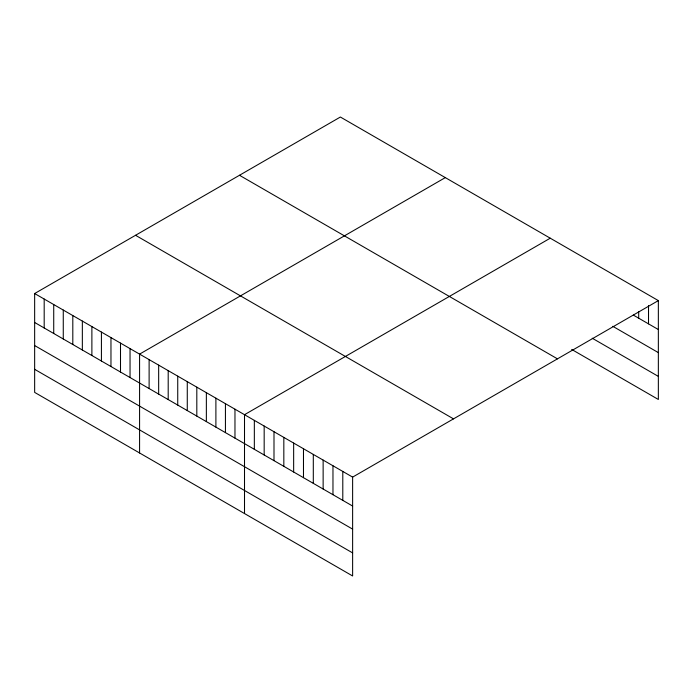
<?xml version="1.0" encoding="UTF-8"?>
<svg xmlns="http://www.w3.org/2000/svg" width="693" height="693" viewBox="0 0 693 693"><rect width="100%" height="100%" fill="white"/><g stroke="black" fill="none" stroke-linecap="round" stroke-linejoin="round"><path stroke-width="1.04" d="M34.65 293.537L352.624 477.113L352.624 575.97L34.65 392.394L34.65 293.537L340.376 117.03L658.35 300.606L658.35 399.463L571.682 349.428M445.313 177.607L139.579 354.123L139.579 452.971M550.242 238.193L244.508 414.7L244.508 513.556M352.624 477.113L658.35 300.606M633.333 315.098L658.35 329.539M612.785 326.308L658.35 352.616M592.229 338.219L658.35 376.386M239.492 175.277L557.458 358.853M135.542 235.291L453.508 418.867M34.65 322.47L352.624 506.046M34.65 345.547L352.624 529.123M34.65 369.317L352.624 552.901M648.518 305.648L648.518 323.865M638.695 311.763L638.695 318.191M342.792 471.439L342.792 500.372M332.969 465.765L332.969 494.698M323.137 460.091L323.137 489.024M313.305 454.417L313.305 483.35M303.482 448.743L303.482 477.676M293.65 443.07L293.65 472.002M283.827 437.396L283.827 466.328M273.995 431.722L273.995 460.654M264.172 426.048L264.172 454.98M254.34 420.374L254.34 449.307M234.97 409.191L234.97 438.123M225.433 403.69L225.433 432.623M215.895 398.18L215.895 427.113M206.358 392.671L206.358 421.604M196.812 387.162L196.812 416.095M187.275 381.652L187.275 410.585M177.737 376.152L177.737 405.084M168.2 370.642L168.2 399.575M158.662 365.133L158.662 394.066M149.116 359.624L149.116 388.556M130.041 348.614L130.041 377.546M120.504 343.104L120.504 372.037M110.967 337.595L110.967 366.528M101.421 332.086L101.421 361.018M91.883 326.585L91.883 355.518M82.346 321.076L82.346 350.008M72.808 315.566L72.808 344.499M63.271 310.057L63.271 338.99M53.725 304.556L53.725 333.489M44.187 299.047L44.187 327.98"/></g></svg>
